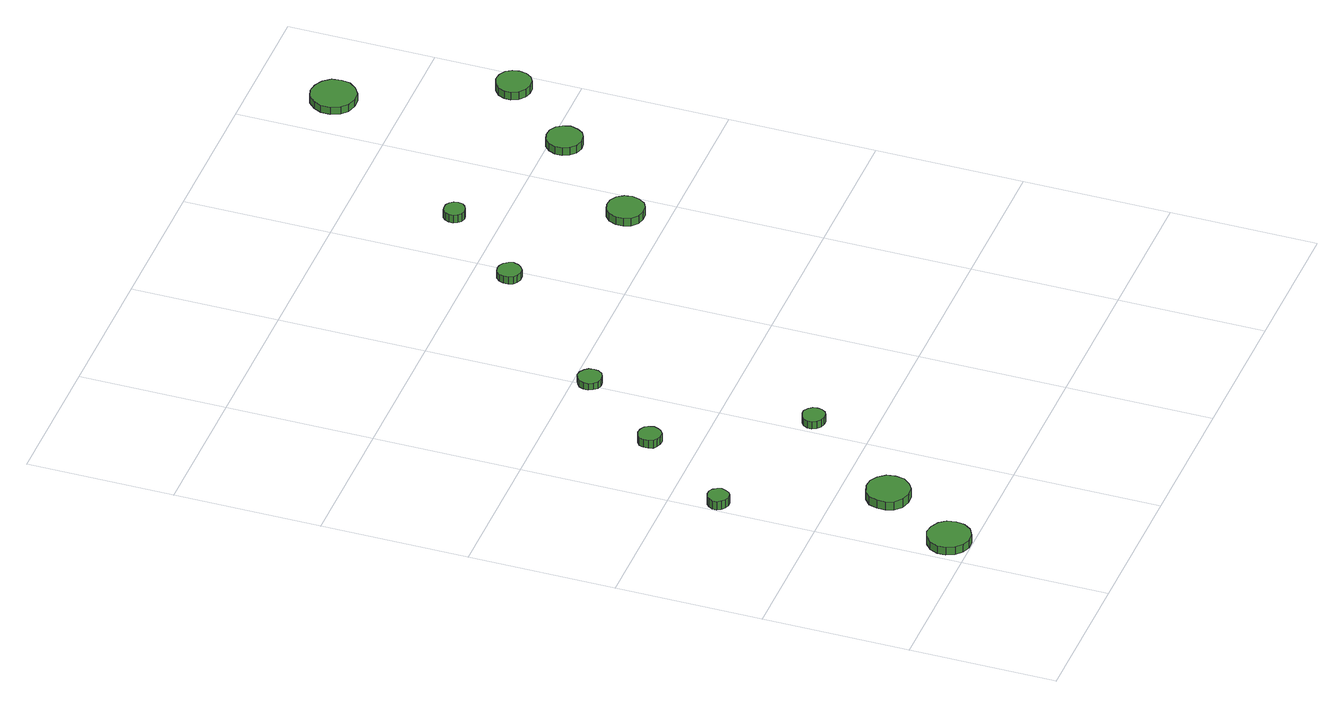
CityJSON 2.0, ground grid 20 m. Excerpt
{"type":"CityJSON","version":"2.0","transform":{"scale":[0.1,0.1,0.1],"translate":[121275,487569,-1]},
"CityObjects":{
"tree1":{"type":"SolitaryVegetationObject","attributes":{"function":"something"},"geometry":[{"type":"MultiSurface","lod":"1","boundaries":[[[0,1,2,3,4,5,6,7,8,9,10,11,12,13,14]],[[15,16,17,18,19,20,21,22,23,24,25,26,27,28,29]],[[0,29,28,1]],[[1,28,27,2]],[[2,27,26,3]],[[3,26,25,4]],[[4,25,24,5]],[[5,24,23,6]],[[6,23,22,7]],[[7,22,21,8]],[[8,21,20,9]],[[9,20,19,10]],[[10,19,18,11]],[[11,18,17,12]],[[12,17,16,13]],[[13,16,15,14]],[[14,15,29,0]]]}]},
"tree2":{"type":"SolitaryVegetationObject","attributes":{"function":"something"},"geometry":[{"type":"MultiSurface","lod":"1","boundaries":[[[30,31,32,33,34,35,36,37,38,39,40,41,42,43,44]],[[45,46,47,48,49,50,51,52,53,54,55,56,57,58,59]],[[30,59,58,31]],[[31,58,57,32]],[[32,57,56,33]],[[33,56,55,34]],[[34,55,54,35]],[[35,54,53,36]],[[36,53,52,37]],[[37,52,51,38]],[[38,51,50,39]],[[39,50,49,40]],[[40,49,48,41]],[[41,48,47,42]],[[42,47,46,43]],[[43,46,45,44]],[[44,45,59,30]]]}]},
"tree3":{"type":"SolitaryVegetationObject","attributes":{"function":"something"},"geometry":[{"type":"MultiSurface","lod":"1","boundaries":[[[60,61,62,63,64,65,66,67,68,69,70,71,72,73,74]],[[75,76,77,78,79,80,81,82,83,84,85,86,87,88,89]],[[60,89,88,61]],[[61,88,87,62]],[[62,87,86,63]],[[63,86,85,64]],[[64,85,84,65]],[[65,84,83,66]],[[66,83,82,67]],[[67,82,81,68]],[[68,81,80,69]],[[69,80,79,70]],[[70,79,78,71]],[[71,78,77,72]],[[72,77,76,73]],[[73,76,75,74]],[[74,75,89,60]]]}]},
"tree4":{"type":"SolitaryVegetationObject","attributes":{"function":"something"},"geometry":[{"type":"MultiSurface","lod":"1","boundaries":[[[90,91,92,93,94,95,96,97,98,99,100,101,102,103,104]],[[105,106,107,108,109,110,111,112,113,114,115,116,117,118,119]],[[90,119,118,91]],[[91,118,117,92]],[[92,117,116,93]],[[93,116,115,94]],[[94,115,114,95]],[[95,114,113,96]],[[96,113,112,97]],[[97,112,111,98]],[[98,111,110,99]],[[99,110,109,100]],[[100,109,108,101]],[[101,108,107,102]],[[102,107,106,103]],[[103,106,105,104]],[[104,105,119,90]]]}]},
"tree5":{"type":"SolitaryVegetationObject","attributes":{"function":"something"},"geometry":[{"type":"MultiSurface","lod":"1","boundaries":[[[120,121,122,123,124,125,126,127,128,129,130,131,132,133,134]],[[135,136,137,138,139,140,141,142,143,144,145,146,147,148,149]],[[120,149,148,121]],[[121,148,147,122]],[[122,147,146,123]],[[123,146,145,124]],[[124,145,144,125]],[[125,144,143,126]],[[126,143,142,127]],[[127,142,141,128]],[[128,141,140,129]],[[129,140,139,130]],[[130,139,138,131]],[[131,138,137,132]],[[132,137,136,133]],[[133,136,135,134]],[[134,135,149,120]]]}]},
"tree6":{"type":"SolitaryVegetationObject","attributes":{"function":"something"},"geometry":[{"type":"MultiSurface","lod":"1","boundaries":[[[150,151,152,153,154,155,156,157,158,159,160,161,162,163,164]],[[165,166,167,168,169,170,171,172,173,174,175,176,177,178,179]],[[150,179,178,151]],[[151,178,177,152]],[[152,177,176,153]],[[153,176,175,154]],[[154,175,174,155]],[[155,174,173,156]],[[156,173,172,157]],[[157,172,171,158]],[[158,171,170,159]],[[159,170,169,160]],[[160,169,168,161]],[[161,168,167,162]],[[162,167,166,163]],[[163,166,165,164]],[[164,165,179,150]]]}]},
"tree7":{"type":"SolitaryVegetationObject","attributes":{"function":"something"},"geometry":[{"type":"MultiSurface","lod":"1","boundaries":[[[180,181,182,183,184,185,186,187,188,189,190,191,192,193,194]],[[195,196,197,198,199,200,201,202,203,204,205,206,207,208,209]],[[180,209,208,181]],[[181,208,207,182]],[[182,207,206,183]],[[183,206,205,184]],[[184,205,204,185]],[[185,204,203,186]],[[186,203,202,187]],[[187,202,201,188]],[[188,201,200,189]],[[189,200,199,190]],[[190,199,198,191]],[[191,198,197,192]],[[192,197,196,193]],[[193,196,195,194]],[[194,195,209,180]]]}]},
"tree8":{"type":"SolitaryVegetationObject","attributes":{"function":"something"},"geometry":[{"type":"MultiSurface","lod":"1","boundaries":[[[210,211,212,213,214,215,216,217,218,219,220,221,222,223,224]],[[225,226,227,228,229,230,231,232,233,234,235,236,237,238,239]],[[210,239,238,211]],[[211,238,237,212]],[[212,237,236,213]],[[213,236,235,214]],[[214,235,234,215]],[[215,234,233,216]],[[216,233,232,217]],[[217,232,231,218]],[[218,231,230,219]],[[219,230,229,220]],[[220,229,228,221]],[[221,228,227,222]],[[222,227,226,223]],[[223,226,225,224]],[[224,225,239,210]]]}]},
"tree9":{"type":"SolitaryVegetationObject","attributes":{"function":"something"},"geometry":[{"type":"MultiSurface","lod":"1","boundaries":[[[240,241,242,243,244,245,246,247,248,249,250,251,252,253,254]],[[255,256,257,258,259,260,261,262,263,264,265,266,267,268,269]],[[240,269,268,241]],[[241,268,267,242]],[[242,267,266,243]],[[243,266,265,244]],[[244,265,264,245]],[[245,264,263,246]],[[246,263,262,247]],[[247,262,261,248]],[[248,261,260,249]],[[249,260,259,250]],[[250,259,258,251]],[[251,258,257,252]],[[252,257,256,253]],[[253,256,255,254]],[[254,255,269,240]]]}]},
"tree10":{"type":"SolitaryVegetationObject","attributes":{"function":"something"},"geometry":[{"type":"MultiSurface","lod":"1","boundaries":[[[270,271,272,273,274,275,276,277,278,279,280,281,282,283,284]],[[285,286,287,288,289,290,291,292,293,294,295,296,297,298,299]],[[270,299,298,271]],[[271,298,297,272]],[[272,297,296,273]],[[273,296,295,274]],[[274,295,294,275]],[[275,294,293,276]],[[276,293,292,277]],[[277,292,291,278]],[[278,291,290,279]],[[279,290,289,280]],[[280,289,288,281]],[[281,288,287,282]],[[282,287,286,283]],[[283,286,285,284]],[[284,285,299,270]]]}]},
"tree11":{"type":"SolitaryVegetationObject","attributes":{"function":"something"},"geometry":[{"type":"MultiSurface","lod":"1","boundaries":[[[300,301,302,303,304,305,306,307,308,309,310,311,312,313,314]],[[315,316,317,318,319,320,321,322,323,324,325,326,327,328,329]],[[300,329,328,301]],[[301,328,327,302]],[[302,327,326,303]],[[303,326,325,304]],[[304,325,324,305]],[[305,324,323,306]],[[306,323,322,307]],[[307,322,321,308]],[[308,321,320,309]],[[309,320,319,310]],[[310,319,318,311]],[[311,318,317,312]],[[312,317,316,313]],[[313,316,315,314]],[[314,315,329,300]]]}]},
"tree12":{"type":"SolitaryVegetationObject","attributes":{"function":"something"},"geometry":[{"type":"MultiSurface","lod":"1","boundaries":[[[330,331,332,333,334,335,336,337,338,339,340,341,342,343,344]],[[345,346,347,348,349,350,351,352,353,354,355,356,357,358,359]],[[330,359,358,331]],[[331,358,357,332]],[[332,357,356,333]],[[333,356,355,334]],[[334,355,354,335]],[[335,354,353,336]],[[336,353,352,337]],[[337,352,351,338]],[[338,351,350,339]],[[339,350,349,340]],[[340,349,348,341]],[[341,348,347,342]],[[342,347,346,343]],[[343,346,345,344]],[[344,345,359,330]]]}]}
},
"vertices":[
[65,30,19],[63,42,19],[56,51,19],[45,57,19],[33,59,19],[22,55,19],[13,47,19],[8,36,19],[8,24,19],[13,13,19],[22,5,19],[33,1,19],[45,2,19],[56,8,19],[63,18,19],[63,18,7],[56,8,7],[45,2,7],[33,1,7],[22,5,7],[13,13,7],[8,24,7],[8,36,7],[13,47,7],[22,55,7],[33,59,7],[45,57,7],[56,51,7],[63,42,7],[65,30,7],
[32,337,19],[30,343,19],[27,348,19],[22,351,19],[16,351,19],[10,349,19],[6,345,19],[3,340,19],[3,334,19],[6,329,19],[10,325,19],[16,323,19],[22,323,19],[27,326,19],[30,331,19],[30,331,6],[27,326,6],[22,323,6],[16,323,6],[10,325,6],[6,329,6],[3,334,6],[3,340,6],[6,345,6],[10,349,6],[16,351,6],[22,351,6],[27,348,6],[30,343,6],[32,337,6],
[132,136,19],[130,148,19],[122,158,19],[112,164,19],[100,165,19],[88,161,19],[79,153,19],[75,142,19],[75,130,19],[79,119,19],[88,111,19],[100,107,19],[112,108,19],[122,114,19],[130,124,19],[130,124,6],[122,114,6],[112,108,6],[100,107,6],[88,111,6],[79,119,6],[75,130,6],[75,142,6],[79,153,6],[88,161,6],[100,165,6],[112,164,6],[122,158,6],[130,148,6],[132,136,6],
[130,464,18],[128,471,18],[125,476,18],[119,479,18],[112,480,18],[106,478,18],[101,474,18],[99,468,18],[99,461,18],[101,455,18],[106,451,18],[112,449,18],[119,449,18],[125,453,18],[128,458,18],[128,458,6],[125,453,6],[119,449,6],[112,449,6],[106,451,6],[101,455,6],[99,461,6],[99,468,6],[101,474,6],[106,478,6],[112,480,6],[119,479,6],[125,476,6],[128,471,6],[130,464,6],
[238,280,18],[237,286,18],[233,291,18],[227,295,18],[221,295,18],[215,293,18],[210,289,18],[207,283,18],[207,277,18],[210,271,18],[215,267,18],[221,265,18],[227,265,18],[233,268,18],[237,274,18],[237,274,7],[233,268,7],[227,265,7],[221,265,7],[215,267,7],[210,271,7],[207,277,7],[207,283,7],[210,289,7],[215,293,7],[221,295,7],[227,295,7],[233,291,7],[237,286,7],[238,280,7],
[222,578,17],[221,585,17],[217,590,17],[211,594,17],[204,595,17],[198,592,17],[193,588,17],[190,582,17],[190,575,17],[193,569,17],[198,564,17],[204,562,17],[211,563,17],[217,566,17],[221,572,17],[221,572,7],[217,566,7],[211,563,7],[204,562,7],[198,564,7],[193,569,7],[190,575,7],[190,582,7],[193,588,7],[198,592,7],[204,595,7],[211,594,7],[217,590,7],[221,585,7],[222,578,7],
[403,752,18],[401,758,18],[397,764,18],[391,767,18],[385,768,18],[378,766,18],[373,761,18],[371,755,18],[371,748,18],[373,742,18],[378,738,18],[385,736,18],[391,736,18],[397,740,18],[401,745,18],[401,745,7],[397,740,7],[391,736,7],[385,736,7],[378,738,7],[373,742,7],[371,748,7],[371,755,7],[373,761,7],[378,766,7],[385,768,7],[391,767,7],[397,764,7],[401,758,7],[403,752,7],
[499,861,20],[498,867,20],[494,872,20],[489,875,20],[483,875,20],[477,874,20],[473,870,20],[470,864,20],[470,858,20],[473,853,20],[477,849,20],[483,847,20],[489,848,20],[494,851,20],[498,855,20],[498,855,8],[494,851,8],[489,848,8],[483,847,8],[477,849,8],[473,853,8],[470,858,8],[470,864,8],[473,870,8],[477,874,8],[483,875,8],[489,875,8],[494,872,8],[498,867,8],[499,861,8],
[587,656,19],[585,666,19],[579,675,19],[570,680,19],[560,681,19],[550,678,19],[542,671,19],[538,661,19],[538,651,19],[542,641,19],[550,634,19],[560,631,19],[570,632,19],[579,637,19],[585,646,19],[585,646,7],[579,637,7],[570,632,7],[560,631,7],[550,634,7],[542,641,7],[538,651,7],[538,661,7],[542,671,7],[550,678,7],[560,681,7],[570,680,7],[579,675,7],[585,666,7],[587,656,7],
[702,780,20],[699,790,20],[694,798,20],[685,803,20],[675,804,20],[665,801,20],[658,794,20],[654,785,20],[654,775,20],[658,766,20],[665,759,20],[675,756,20],[685,757,20],[694,762,20],[699,770,20],[699,770,8],[694,762,8],[685,757,8],[675,756,8],[665,759,8],[658,766,8],[654,775,8],[654,785,8],[658,794,8],[665,801,8],[675,804,8],[685,803,8],[694,798,8],[699,790,8],[702,780,8],
[697,1090,20],[695,1103,20],[687,1113,20],[676,1119,20],[663,1121,20],[651,1117,20],[642,1108,20],[637,1097,20],[637,1084,20],[642,1072,20],[651,1064,20],[663,1060,20],[676,1061,20],[687,1068,20],[695,1078,20],[695,1078,9],[687,1068,9],[676,1061,9],[663,1060,9],[651,1064,9],[642,1072,9],[637,1084,9],[637,1097,9],[642,1108,9],[651,1117,9],[663,1121,9],[676,1119,9],[687,1113,9],[695,1103,9],[697,1090,9],
[792,882,20],[790,891,20],[785,899,20],[776,904,20],[766,905,20],[757,902,20],[749,895,20],[745,886,20],[745,877,20],[749,868,20],[757,861,20],[766,858,20],[776,859,20],[785,864,20],[790,872,20],[790,872,8],[785,864,8],[776,859,8],[766,858,8],[757,861,8],[749,868,8],[745,877,8],[745,886,8],[749,895,8],[757,902,8],[766,905,8],[776,904,8],[785,899,8],[790,891,8],[792,882,8]
]}
